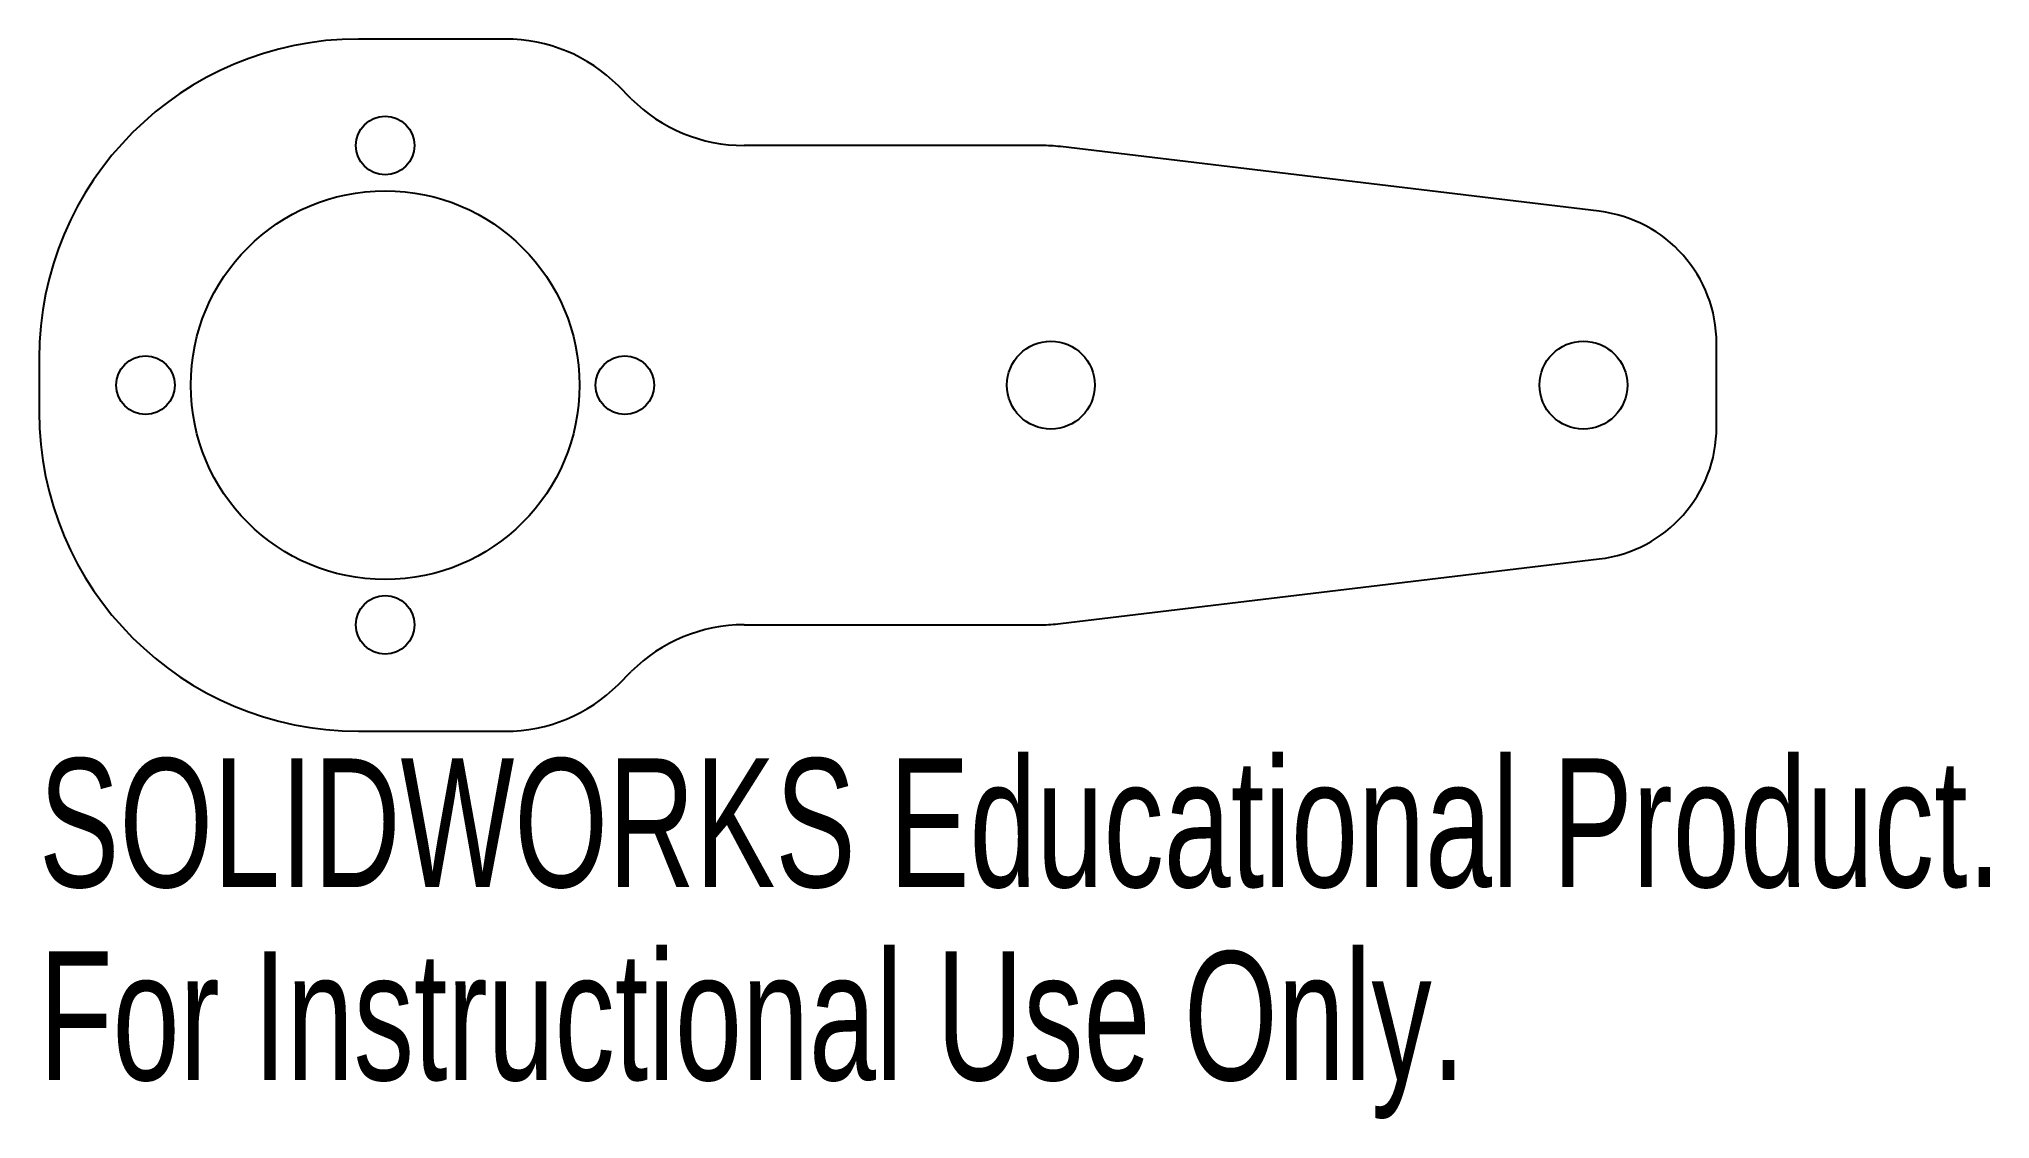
# Model space of a CAD drawing. Header units: millimetres. Extents: x 0 to 73.3, y -14.6 to 26.
import ezdxf

# ---------------------------------------------------------------- set-up
doc = ezdxf.new("R2010")
doc.units = ezdxf.units.MM
doc.styles.add('SLDTEXTSTYLE0', font='TXT', dxfattribs={"width": 0.7})

msp = doc.modelspace()

# ---------------------------------------------------------------- linework, layer by layer
at = {"color": 7, "linetype": 'Continuous', "lineweight": 25}
for p, q in [((17.515, 26), (12, 26)), ((22.243, 23.757), (21.757, 24.243)), ((37.641, 22), (26.485, 22)), ((58.596, 19.529), (38.356, 21.957)), ((0, 14), (0, 12)), ((63, 11.436), (63, 14.564)), ((38.356, 4.043), (58.596, 6.471)), ((26.485, 4), (37.641, 4)), ((21.757, 1.757), (22.243, 2.243)), ((12, 0), (17.515, 0))]:
    msp.add_line(p, q, dxfattribs=at)
for centre, radius in [((13, 22), 1.1), ((13, 13), 7.3), ((4, 13), 1.1), ((22, 13), 1.1), ((38, 13), 1.65), ((58, 13), 1.65), ((13, 4), 1.1)]:
    msp.add_circle(centre, radius, dxfattribs=at)
for centre, radius, start, end in [((12, 14), 12, 90, 180), ((17.515, 20), 6, 45, 90), ((26.485, 28), 6, 225, 270), ((37.641, 16), 6, 83.15723, 90), ((58, 14.564), 5, 0, 83.15723), ((12, 12), 12, 180, 270), ((58, 11.436), 5, 276.84277, 0), ((26.485, -2), 6, 90, 135), ((37.641, 10), 6, 270, 276.84277), ((17.515, 6), 6, 270, 315)]:
    msp.add_arc(centre, radius, start, end, dxfattribs=at)

# ---------------------------------------------------------------- texts
at = {"color": 7, "linetype": 'Continuous', "char_height": 4.83362, "attachment_point": 1, "style": 'SLDTEXTSTYLE0'}
for s, insert in [('SOLIDWORKS Educational Product.', (0, -1.02)), ('For Instructional Use Only.', (0, -8.27))]:
    msp.add_mtext(s, dxfattribs=dict(at, insert=insert))

doc.saveas('drawing.dxf')
